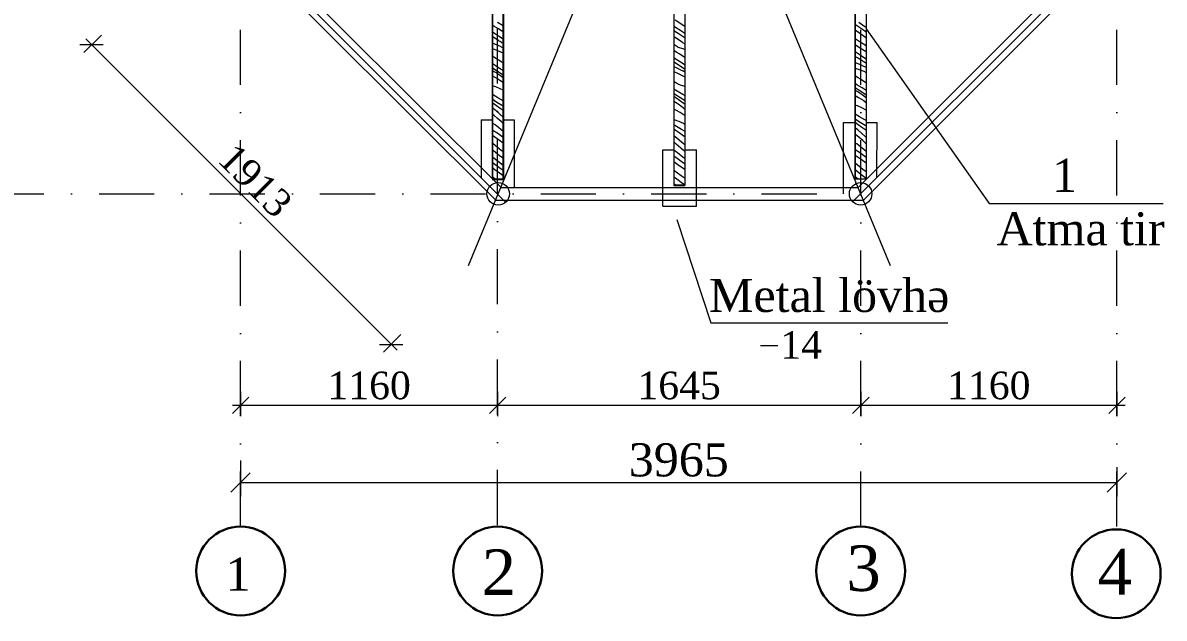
# Model space of a CAD drawing. Header units: millimetres. Extents: x 873544 to 1143527, y -837564 to -766512.
# Drawn here: x 968922 to 979261, y -781802 to -776410 of the extents above; entities that cross this region are included whole.
import ezdxf

# ---------------------------------------------------------------- set-up
doc = ezdxf.new("R2010")
doc.units = ezdxf.units.MM
for name, pattern in [('CENTER', [50.8, 31.75, -6.35, 6.35, -6.35]), ('DASHDOT', [1, 0.5, -0.25, 0, -0.25]), ('Штрихпунктирная', [6702.777624, 3527.777672, -1763.888836, 0, -1411.111116])]:
    doc.linetypes.add(name, pattern=pattern)
for name, color, linetype, lineweight in [('2D-чертеж - Общий_Ном_пера__121', 255, 'Continuous', 0), ('Dam konstruksiyası', 7, 'Continuous', 13), ('Daxili olcu', 7, 'Continuous', 13), ('Him oxu', 7, 'CENTER', 13), ('Him oxunun dairəsi', 240, 'Continuous', 30), ('Him oxunun yazisi', 7, 'Continuous', 5), ('Qeyd xətti', 7, 'Continuous', 9), ('Talvar sutun', 1, 'Continuous', 9), ('Xarici razm.', 10, 'Continuous', 9), ('Xarici razm.-1', 7, 'Continuous', 9), ('Yazı-1', 7, 'Continuous', 15)]:
    doc.layers.add(name, color=color, linetype=linetype, lineweight=lineweight)
doc.layers.add('2D-чертеж - Общий_Ном_пера__82', color=253, linetype='Continuous', lineweight=20, true_color=0xaaaaaa)
doc.styles.add('Segoe UI Light-07', font='segoeuil_0.ttf', dxfattribs={"width": 0.65})
doc.styles.add('Times New  Roman', font='times.ttf')
doc.styles.add('Times New Roman', font='times.ttf', dxfattribs={"height": 300})
doc.dimstyles.new('Aec_Arch_M', dxfattribs={"dimscale": 100, "dimtxt": 2, "dimasz": 1.75, "dimexe": 1.25, "dimexo": 0, "dimgap": 0.5, "dimtad": 1, "dimdec": 0, "dimdsep": 46, "dimtxsty": 'Segoe UI Light-07', "dimblk": 'OBLIQUE', "dimcen": 2.5, "dimclrd": 256, "dimclre": 256, "dimclrt": 256, "dimadec": 0, "dimazin": 0, "dimtfac": 1, "dimtdec": 0, "dimtmove": 0, "dimatfit": 3, "dimldrblk": 'ARCHTICK', "dimfxl": 1, "dimlwd": -1, "dimlwe": -1, "dimarcsym": 0})

# ---------------------------------------------------------------- blocks, each defined once
blk = doc.blocks.new('*X30')
at = {"layer": '2D-чертеж - Общий_Ном_пера__82', "linetype": 'Continuous'}
for p, q in [((-217969, 20104), (-217985, 20114)), ((-217928, 20079), (-217969, 20104)), ((-217885, 20107), (-217935, 20138)), ((-217887, 20054), (-217928, 20079)), ((-217983, 20050), (-217985, 20051)), ((-217952, 19989), (-217985, 20011)), ((-217985, 19954), (-217964, 19945)), ((-217974, 20044), (-217983, 20050)), ((-217964, 20038), (-217974, 20044)), ((-217955, 20032), (-217964, 20038)), ((-217946, 20026), (-217955, 20032)), ((-217944, 19984), (-217952, 19989)), ((-217936, 20020), (-217946, 20026)), ((-217936, 19979), (-217944, 19984)), ((-217927, 20014), (-217936, 20020)), ((-217928, 19974), (-217936, 19979)), ((-217920, 19969), (-217928, 19974)), ((-217885, 19986), (-217927, 20014)), ((-217912, 19964), (-217920, 19969)), ((-217904, 19959), (-217912, 19964)), ((-217896, 19954), (-217904, 19959)), ((-217888, 19949), (-217896, 19954)), ((-217885, 20053), (-217887, 20054)), ((-217985, 19902), (-217981, 19901)), ((-217981, 19901), (-217937, 19885)), ((-217964, 19945), (-217941, 19936)), ((-217941, 19936), (-217919, 19926)), ((-217937, 19885), (-217893, 19867)), ((-217919, 19926), (-217896, 19915)), ((-217896, 19915), (-217885, 19910)), ((-217893, 19867), (-217885, 19863)), ((-217885, 19947), (-217888, 19949)), ((-217970, 19823), (-217985, 19833)), ((-217957, 19747), (-217985, 19765)), ((-217947, 19809), (-217970, 19823)), ((-217908, 19716), (-217957, 19747)), ((-217925, 19795), (-217947, 19809)), ((-217902, 19781), (-217925, 19795)), ((-217885, 19771), (-217902, 19781)), ((-217945, 19699), (-217985, 19726)), ((-217985, 19699), (-217982, 19698)), ((-217985, 19655), (-217981, 19654)), ((-217972, 19693), (-217982, 19698)), ((-217981, 19654), (-217940, 19630)), ((-217962, 19688), (-217972, 19693)), ((-217953, 19683), (-217962, 19688)), ((-217944, 19677), (-217953, 19683)), ((-217886, 19661), (-217945, 19699)), ((-217935, 19672), (-217944, 19677)), ((-217926, 19666), (-217935, 19672)), ((-217917, 19660), (-217926, 19666)), ((-217908, 19653), (-217917, 19660)), ((-217885, 19702), (-217908, 19716)), ((-217885, 19637), (-217908, 19653)), ((-217885, 19660), (-217886, 19661)), ((-217953, 19554), (-217985, 19565)), ((-217912, 19536), (-217953, 19554)), ((-217940, 19630), (-217901, 19605)), ((-217901, 19605), (-217885, 19594)), ((-217983, 19484), (-217985, 19486)), ((-217941, 19414), (-217985, 19442)), ((-217934, 19456), (-217983, 19484)), ((-217885, 19428), (-217934, 19456)), ((-217885, 19523), (-217912, 19536)), ((-217979, 19407), (-217985, 19412)), ((-217980, 19363), (-217985, 19367)), ((-217970, 19355), (-217980, 19363)), ((-217945, 19383), (-217979, 19407)), ((-217960, 19346), (-217970, 19355)), ((-217949, 19336), (-217960, 19346)), ((-217885, 19280), (-217949, 19336)), ((-217911, 19358), (-217945, 19383)), ((-217885, 19379), (-217941, 19414)), ((-217885, 19339), (-217911, 19358)), ((-217970, 19297), (-217985, 19307)), ((-217935, 19269), (-217970, 19297)), ((-217902, 19240), (-217935, 19269)), ((-217885, 19223), (-217902, 19240)), ((-217978, 19221), (-217985, 19225)), ((-217934, 19133), (-217985, 19163)), ((-217959, 19210), (-217978, 19221)), ((-217942, 19197), (-217959, 19210)), ((-217925, 19184), (-217942, 19197)), ((-217885, 19096), (-217934, 19133)), ((-217909, 19170), (-217925, 19184)), ((-217885, 19151), (-217909, 19170)), ((-217982, 19113), (-217985, 19115)), ((-217977, 19039), (-217985, 19046)), ((-217918, 19067), (-217982, 19113)), ((-217902, 18979), (-217977, 19039)), ((-217885, 19044), (-217918, 19067)), ((-217977, 18979), (-217985, 18987)), ((-217978, 18915), (-217985, 18920)), ((-217954, 18961), (-217977, 18979)), ((-217932, 18943), (-217954, 18961)), ((-217909, 18925), (-217932, 18943)), ((-217886, 18907), (-217909, 18925)), ((-217885, 18966), (-217902, 18979)), ((-217984, 18869), (-217985, 18869)), ((-217962, 18803), (-217985, 18820)), ((-217923, 18824), (-217984, 18869)), ((-217926, 18874), (-217978, 18915)), ((-217885, 18843), (-217926, 18874)), ((-217885, 18797), (-217923, 18824)), ((-217885, 18906), (-217886, 18907)), ((-217960, 18721), (-217985, 18739)), ((-217898, 18758), (-217962, 18803)), ((-217885, 18748), (-217898, 18758))]:
    blk.add_line(p, q, dxfattribs=at)
blk = doc.blocks.new('Штриховка_11')
at = {"layer": '2D-чертеж - Общий_Ном_пера__121', "linetype": 'Continuous'}
for p, q in [((-217985, 26392), (-217985, 18721)), ((-217885, 18721), (-217885, 26392)), ((-217985, 18721), (-217885, 18721))]:
    blk.add_line(p, q, dxfattribs=at)
at = {"layer": '2D-чертеж - Общий_Ном_пера__82', "linetype": 'Continuous'}
blk.add_blockref('*X30', (0, 0), dxfattribs=at)
blk = doc.blocks.new('*X34')
at = {"layer": '2D-чертеж - Общий_Ном_пера__82', "linetype": 'Continuous'}
for p, q in [((-214694, 20116), (-214697, 20117)), ((-214666, 20046), (-214697, 20067)), ((-214631, 20073), (-214694, 20116)), ((-214608, 20099), (-214662, 20137)), ((-214597, 20050), (-214631, 20073)), ((-214597, 20092), (-214608, 20099)), ((-214659, 19965), (-214697, 19990)), ((-214602, 20000), (-214666, 20046)), ((-214597, 19926), (-214659, 19965)), ((-214597, 19996), (-214602, 20000)), ((-214693, 19932), (-214697, 19934)), ((-214688, 19866), (-214697, 19871)), ((-214652, 19906), (-214693, 19932)), ((-214679, 19860), (-214688, 19866)), ((-214670, 19854), (-214679, 19860)), ((-214660, 19848), (-214670, 19854)), ((-214611, 19882), (-214652, 19906)), ((-214597, 19873), (-214611, 19882)), ((-214676, 19817), (-214697, 19830)), ((-214697, 19777), (-214688, 19773)), ((-214688, 19773), (-214665, 19763)), ((-214668, 19812), (-214676, 19817)), ((-214660, 19807), (-214668, 19812)), ((-214665, 19763), (-214643, 19753)), ((-214651, 19842), (-214660, 19848)), ((-214652, 19802), (-214660, 19807)), ((-214644, 19797), (-214652, 19802)), ((-214604, 19809), (-214651, 19842)), ((-214636, 19792), (-214644, 19797)), ((-214643, 19753), (-214620, 19743)), ((-214628, 19787), (-214636, 19792)), ((-214620, 19782), (-214628, 19787)), ((-214612, 19777), (-214620, 19782)), ((-214597, 19766), (-214612, 19777)), ((-214597, 19805), (-214604, 19809)), ((-214697, 19725), (-214661, 19713)), ((-214694, 19651), (-214697, 19653)), ((-214671, 19637), (-214694, 19651)), ((-214661, 19713), (-214617, 19695)), ((-214620, 19743), (-214598, 19732)), ((-214617, 19695), (-214597, 19685)), ((-214598, 19732), (-214597, 19731)), ((-214681, 19574), (-214697, 19585)), ((-214669, 19527), (-214697, 19545)), ((-214632, 19544), (-214681, 19574)), ((-214649, 19623), (-214671, 19637)), ((-214626, 19609), (-214649, 19623)), ((-214597, 19522), (-214632, 19544)), ((-214603, 19595), (-214626, 19609)), ((-214597, 19591), (-214603, 19595)), ((-214696, 19520), (-214697, 19521)), ((-214697, 19476), (-214665, 19458)), ((-214686, 19515), (-214696, 19520)), ((-214677, 19510), (-214686, 19515)), ((-214668, 19505), (-214677, 19510)), ((-214610, 19489), (-214669, 19527)), ((-214659, 19499), (-214668, 19505)), ((-214665, 19458), (-214625, 19433)), ((-214650, 19493), (-214659, 19499)), ((-214641, 19487), (-214650, 19493)), ((-214632, 19481), (-214641, 19487)), ((-214598, 19456), (-214632, 19481)), ((-214597, 19480), (-214610, 19489)), ((-214597, 19455), (-214598, 19456)), ((-214677, 19381), (-214697, 19388)), ((-214636, 19364), (-214677, 19381)), ((-214597, 19344), (-214636, 19364)), ((-214625, 19433), (-214597, 19413)), ((-214658, 19283), (-214697, 19306)), ((-214665, 19241), (-214697, 19261)), ((-214669, 19210), (-214697, 19230)), ((-214605, 19205), (-214665, 19241)), ((-214608, 19255), (-214658, 19283)), ((-214597, 19251), (-214608, 19255)), ((-214694, 19182), (-214697, 19184)), ((-214694, 19124), (-214697, 19126)), ((-214684, 19173), (-214694, 19182)), ((-214673, 19164), (-214684, 19173)), ((-214602, 19101), (-214673, 19164)), ((-214635, 19186), (-214669, 19210)), ((-214601, 19161), (-214635, 19186)), ((-214597, 19199), (-214605, 19205)), ((-214597, 19158), (-214601, 19161)), ((-214683, 19037), (-214697, 19045)), ((-214659, 19097), (-214694, 19124)), ((-214666, 19025), (-214683, 19037)), ((-214649, 19012), (-214666, 19025)), ((-214626, 19068), (-214659, 19097)), ((-214597, 19038), (-214626, 19068)), ((-214597, 19097), (-214602, 19101)), ((-214658, 18960), (-214697, 18983)), ((-214642, 18895), (-214697, 18934)), ((-214597, 18914), (-214658, 18960)), ((-214633, 18998), (-214649, 19012)), ((-214597, 18968), (-214633, 18998)), ((-214626, 18807), (-214697, 18863)), ((-214597, 18862), (-214642, 18895)), ((-214597, 18914), (-214597, 18914)), ((-214678, 18789), (-214697, 18804)), ((-214670, 18717), (-214697, 18738)), ((-214656, 18770), (-214678, 18789)), ((-214633, 18752), (-214656, 18770)), ((-214610, 18734), (-214633, 18752)), ((-214597, 18784), (-214626, 18807)), ((-214597, 18724), (-214610, 18734))]:
    blk.add_line(p, q, dxfattribs=at)
blk = doc.blocks.new('Штриховка_13')
at = {"layer": '2D-чертеж - Общий_Ном_пера__121', "linetype": 'Continuous'}
for p, q in [((-214697, 18717), (-214697, 26388)), ((-214597, 26388), (-214597, 18717)), ((-214597, 18717), (-214697, 18717))]:
    blk.add_line(p, q, dxfattribs=at)
at = {"layer": '2D-чертеж - Общий_Ном_пера__82', "linetype": 'Continuous'}
blk.add_blockref('*X34', (0, 0), dxfattribs=at)
blk = doc.blocks.new('*X36')
at = {"layer": '2D-чертеж - Общий_Ном_пера__82', "linetype": 'Continuous'}
for p, q in [((-216332, 20099), (-216338, 20103)), ((-216291, 20031), (-216338, 20062)), ((-216277, 20062), (-216332, 20099)), ((-216286, 20130), (-216326, 20157)), ((-216245, 20104), (-216286, 20130)), ((-216268, 20056), (-216277, 20062)), ((-216238, 20100), (-216245, 20104)), ((-216326, 20000), (-216338, 20008)), ((-216262, 19955), (-216326, 20000)), ((-216238, 19996), (-216291, 20031)), ((-216259, 20050), (-216268, 20056)), ((-216262, 19955), (-216239, 19945)), ((-216249, 20044), (-216259, 20050)), ((-216240, 20038), (-216249, 20044)), ((-216238, 20037), (-216240, 20038)), ((-216302, 19915), (-216338, 19937)), ((-216335, 19882), (-216338, 19884)), ((-216313, 19867), (-216335, 19882)), ((-216290, 19852), (-216313, 19867)), ((-216302, 19915), (-216257, 19901)), ((-216268, 19838), (-216290, 19852)), ((-216257, 19901), (-216238, 19894)), ((-216239, 19945), (-216238, 19945)), ((-216328, 19809), (-216338, 19816)), ((-216337, 19777), (-216338, 19778)), ((-216279, 19738), (-216337, 19777)), ((-216280, 19778), (-216328, 19809)), ((-216238, 19750), (-216280, 19778)), ((-216246, 19823), (-216268, 19838)), ((-216238, 19819), (-216246, 19823)), ((-216338, 19740), (-216323, 19732)), ((-216338, 19693), (-216299, 19675)), ((-216323, 19732), (-216301, 19721)), ((-216301, 19721), (-216279, 19709)), ((-216299, 19675), (-216257, 19654)), ((-216238, 19711), (-216279, 19738)), ((-216279, 19709), (-216257, 19698)), ((-216248, 19693), (-216257, 19698)), ((-216257, 19654), (-216238, 19643)), ((-216238, 19688), (-216248, 19693)), ((-216238, 19688), (-216238, 19688)), ((-216327, 19595), (-216338, 19602)), ((-216321, 19591), (-216327, 19595)), ((-216314, 19587), (-216321, 19591)), ((-216307, 19583), (-216314, 19587)), ((-216300, 19580), (-216307, 19583)), ((-216293, 19576), (-216300, 19580)), ((-216285, 19573), (-216293, 19576)), ((-216278, 19571), (-216285, 19573)), ((-216270, 19568), (-216278, 19571)), ((-216238, 19557), (-216270, 19568)), ((-216308, 19514), (-216338, 19532)), ((-216334, 19489), (-216338, 19491)), ((-216322, 19456), (-216338, 19468)), ((-216276, 19451), (-216334, 19489)), ((-216289, 19432), (-216322, 19456)), ((-216259, 19484), (-216308, 19514)), ((-216238, 19427), (-216276, 19451)), ((-216238, 19472), (-216259, 19484)), ((-216338, 19425), (-216310, 19406)), ((-216321, 19344), (-216338, 19353)), ((-216282, 19321), (-216321, 19344)), ((-216299, 19398), (-216310, 19406)), ((-216288, 19389), (-216299, 19398)), ((-216255, 19407), (-216289, 19432)), ((-216278, 19381), (-216288, 19389)), ((-216267, 19372), (-216278, 19381)), ((-216256, 19363), (-216267, 19372)), ((-216246, 19355), (-216256, 19363)), ((-216238, 19395), (-216255, 19407)), ((-216238, 19348), (-216246, 19355)), ((-216332, 19255), (-216338, 19258)), ((-216312, 19248), (-216332, 19255)), ((-216292, 19240), (-216312, 19248)), ((-216272, 19231), (-216292, 19240)), ((-216246, 19297), (-216282, 19321)), ((-216253, 19221), (-216272, 19231)), ((-216238, 19291), (-216246, 19297)), ((-216330, 19205), (-216338, 19210)), ((-216326, 19161), (-216338, 19170)), ((-216270, 19168), (-216330, 19205)), ((-216292, 19137), (-216326, 19161)), ((-216258, 19113), (-216292, 19137)), ((-216238, 19150), (-216270, 19168)), ((-216238, 19211), (-216253, 19221)), ((-216326, 19101), (-216338, 19111)), ((-216319, 19036), (-216338, 19056)), ((-216253, 19039), (-216326, 19101)), ((-216297, 19017), (-216319, 19036)), ((-216238, 19099), (-216258, 19113)), ((-216238, 19028), (-216253, 19039)), ((-216306, 18956), (-216338, 18982)), ((-216321, 18914), (-216338, 18927)), ((-216254, 18915), (-216306, 18956)), ((-216275, 18998), (-216297, 19017)), ((-216252, 18979), (-216275, 18998)), ((-216238, 18968), (-216252, 18979)), ((-216302, 18849), (-216338, 18875)), ((-216260, 18869), (-216321, 18914)), ((-216238, 18803), (-216302, 18849)), ((-216238, 18853), (-216260, 18869)), ((-216238, 18902), (-216254, 18915)), ((-216274, 18749), (-216338, 18798)), ((-216334, 18734), (-216338, 18737)), ((-216311, 18717), (-216334, 18734)), ((-216272, 18688), (-216311, 18717)), ((-216238, 18723), (-216274, 18749)), ((-216328, 18667), (-216338, 18675)), ((-216243, 18667), (-216272, 18688))]:
    blk.add_line(p, q, dxfattribs=at)
blk = doc.blocks.new('Штриховка_14')
at = {"layer": '2D-чертеж - Общий_Ном_пера__121', "linetype": 'Continuous'}
for p, q in [((-216338, 26462), (-216338, 18667)), ((-216238, 18667), (-216238, 26462)), ((-216338, 18667), (-216238, 18667))]:
    blk.add_line(p, q, dxfattribs=at)
at = {"layer": '2D-чертеж - Общий_Ном_пера__82', "linetype": 'Continuous'}
blk.add_blockref('*X36', (0, 0), dxfattribs=at)
blk = doc.blocks.new('_Oblique')
at = {"color": 0, "linetype": 'ByBlock', "lineweight": -2}
blk.add_line((-0.5, -0.5), (0.5, 0.5), dxfattribs=at)
blk = doc.blocks.new('*D270')
at = {"layer": 'Defpoints', "color": 0, "transparency": 16777216}
for p in [(970249, -775904), (972945, -778636), (972259, -779322)]:
    blk.add_point(p, dxfattribs=at)
at = {"layer": 'Xarici razm.-1', "transparency": 16777216}
for p, q in [((969634, -776520), (969475, -776679)), ((969492, -776555), (972312, -779375)), ((972347, -779233), (972188, -779392))]:
    blk.add_line(p, q, dxfattribs=at)
at = {"layer": 'Xarici razm.-1', "transparency": 16777216, "xscale": 150, "yscale": 150, "zscale": 150}
for p, rotation in [((969545, -776608), 135), ((972259, -779322), 315)]:
    blk.add_blockref('_Oblique', p, dxfattribs=dict(at, rotation=rotation))
at = {"layer": 'Xarici razm.-1', "transparency": 16777216, "insert": (971028, -777839), "char_height": 250, "attachment_point": 5, "rotation": 315, "style": 'Times New  Roman'}
blk.add_mtext('1913', dxfattribs=at)
blk = doc.blocks.new('_ArchTick')
at = {"color": 0, "linetype": 'ByBlock', "const_width": 0.15}
blk.add_lwpolyline([(-0.5, -0.5), (0.5, 0.5)], dxfattribs=at)
blk = doc.blocks.new('*D271')
at = {"layer": 'Defpoints', "color": 0, "transparency": 16777216}
for p in [(970895, -780373), (978833, -780435), (978833, -780574)]:
    blk.add_point(p, dxfattribs=at)
at = {"layer": 'Xarici razm.', "transparency": 16777216}
for p, q in [((970895, -780373), (970895, -780699)), ((978833, -780435), (978833, -780699)), ((970895, -780574), (978833, -780574))]:
    blk.add_line(p, q, dxfattribs=at)
at = {"layer": 'Xarici razm.', "transparency": 16777216, "xscale": 175, "yscale": 175, "zscale": 175, "rotation": 180}
blk.add_blockref('_Oblique', (970895, -780574), dxfattribs=at)
at = {"layer": 'Xarici razm.', "transparency": 16777216, "xscale": 175, "yscale": 175, "zscale": 175}
blk.add_blockref('_Oblique', (978833, -780574), dxfattribs=at)
at = {"layer": 'Xarici razm.', "color": 10, "transparency": 16777216, "insert": (974864, -780370), "char_height": 300, "attachment_point": 5, "style": 'Times New  Roman'}
blk.add_mtext('3965', dxfattribs=at)
blk = doc.blocks.new('*D272')
at = {"layer": 'Defpoints', "color": 0, "transparency": 16777216}
for p in [(970895, -779532), (973223, -779675), (973223, -779874)]:
    blk.add_point(p, dxfattribs=at)
at = {"layer": 'Xarici razm.-1', "transparency": 16777216}
for p, q in [((970895, -779749), (970895, -779974)), ((973223, -779749), (973223, -779974)), ((970820, -779874), (973298, -779874))]:
    blk.add_line(p, q, dxfattribs=at)
at = {"layer": 'Xarici razm.-1', "transparency": 16777216, "xscale": 150, "yscale": 150, "zscale": 150, "rotation": 180}
blk.add_blockref('_Oblique', (970895, -779874), dxfattribs=at)
at = {"layer": 'Xarici razm.-1', "transparency": 16777216, "xscale": 150, "yscale": 150, "zscale": 150}
blk.add_blockref('_Oblique', (973223, -779874), dxfattribs=at)
at = {"layer": 'Xarici razm.-1', "transparency": 16777216, "insert": (972059, -779696), "char_height": 250, "attachment_point": 5, "style": 'Times New  Roman'}
blk.add_mtext('1160', dxfattribs=at)
blk = doc.blocks.new('*D273')
at = {"layer": 'Defpoints', "color": 0, "transparency": 16777216}
for p in [(973223, -779675), (976512, -779717), (976512, -779874)]:
    blk.add_point(p, dxfattribs=at)
at = {"layer": 'Xarici razm.-1', "transparency": 16777216}
for p, q in [((973223, -779749), (973223, -779974)), ((976512, -779749), (976512, -779974)), ((973148, -779874), (976587, -779874))]:
    blk.add_line(p, q, dxfattribs=at)
at = {"layer": 'Xarici razm.-1', "transparency": 16777216, "xscale": 150, "yscale": 150, "zscale": 150, "rotation": 180}
blk.add_blockref('_Oblique', (973223, -779874), dxfattribs=at)
at = {"layer": 'Xarici razm.-1', "transparency": 16777216, "xscale": 150, "yscale": 150, "zscale": 150}
blk.add_blockref('_Oblique', (976512, -779874), dxfattribs=at)
at = {"layer": 'Xarici razm.-1', "transparency": 16777216, "insert": (974867, -779696), "char_height": 250, "attachment_point": 5, "style": 'Times New  Roman'}
blk.add_mtext('1645', dxfattribs=at)
blk = doc.blocks.new('*D274')
at = {"layer": 'Defpoints', "color": 0, "transparency": 16777216}
for p in [(978833, -779532), (976512, -779717), (978833, -779874)]:
    blk.add_point(p, dxfattribs=at)
at = {"layer": 'Xarici razm.-1', "transparency": 16777216}
for p, q in [((976512, -779749), (976512, -779974)), ((978833, -779749), (978833, -779974)), ((976437, -779874), (978908, -779874))]:
    blk.add_line(p, q, dxfattribs=at)
at = {"layer": 'Xarici razm.-1', "transparency": 16777216, "xscale": 150, "yscale": 150, "zscale": 150, "rotation": 180}
blk.add_blockref('_Oblique', (976512, -779874), dxfattribs=at)
at = {"layer": 'Xarici razm.-1', "transparency": 16777216, "xscale": 150, "yscale": 150, "zscale": 150}
blk.add_blockref('_Oblique', (978833, -779874), dxfattribs=at)
at = {"layer": 'Xarici razm.-1', "transparency": 16777216, "insert": (977672, -779696), "char_height": 250, "attachment_point": 5, "style": 'Times New  Roman'}
blk.add_mtext('1160', dxfattribs=at)
blk = doc.blocks.new('*D280')
at = {"layer": 'Daxili olcu', "transparency": 16777216}
for p, q in [((971584, -775118), (971584, -774868)), ((973223, -775118), (973223, -774868)), ((971584, -774993), (973223, -774993))]:
    blk.add_line(p, q, dxfattribs=at)
at = {"layer": 'Defpoints', "color": 0, "transparency": 16777216}
for p in [(973223, -774993), (971584, -776153), (973223, -776620)]:
    blk.add_point(p, dxfattribs=at)
at = {"layer": 'Daxili olcu', "transparency": 16777216, "xscale": 150, "yscale": 150, "zscale": 150, "rotation": 180}
blk.add_blockref('_Oblique', (971584, -774993), dxfattribs=at)
at = {"layer": 'Daxili olcu', "transparency": 16777216, "xscale": 150, "yscale": 150, "zscale": 150}
blk.add_blockref('_Oblique', (973223, -774993), dxfattribs=at)
at = {"layer": 'Daxili olcu', "transparency": 16777216, "insert": (972404, -774841), "char_height": 200, "attachment_point": 5, "style": 'Times New  Roman'}
blk.add_mtext('822', dxfattribs=at)
blk = doc.blocks.new('*D281')
at = {"layer": 'Daxili olcu', "transparency": 16777216}
for p, q in [((973223, -775118), (973223, -774868)), ((974865, -775118), (974865, -774868)), ((973223, -774993), (974865, -774993))]:
    blk.add_line(p, q, dxfattribs=at)
at = {"layer": 'Defpoints', "color": 0, "transparency": 16777216}
for p in [(974865, -774993), (973223, -776620), (974865, -777900)]:
    blk.add_point(p, dxfattribs=at)
at = {"layer": 'Daxili olcu', "transparency": 16777216, "xscale": 150, "yscale": 150, "zscale": 150, "rotation": 180}
blk.add_blockref('_Oblique', (973223, -774993), dxfattribs=at)
at = {"layer": 'Daxili olcu', "transparency": 16777216, "xscale": 150, "yscale": 150, "zscale": 150}
blk.add_blockref('_Oblique', (974865, -774993), dxfattribs=at)
at = {"layer": 'Daxili olcu', "transparency": 16777216, "insert": (974044, -774841), "char_height": 200, "attachment_point": 5, "style": 'Times New  Roman'}
blk.add_mtext('822', dxfattribs=at)
blk = doc.blocks.new('*D282')
at = {"layer": 'Daxili olcu', "transparency": 16777216}
for p, q in [((974865, -775118), (974865, -774868)), ((976512, -775118), (976512, -774868)), ((974865, -774993), (976512, -774993))]:
    blk.add_line(p, q, dxfattribs=at)
at = {"layer": 'Defpoints', "color": 0, "transparency": 16777216}
for p in [(976512, -774993), (976512, -775355), (974865, -777900)]:
    blk.add_point(p, dxfattribs=at)
at = {"layer": 'Daxili olcu', "transparency": 16777216, "xscale": 150, "yscale": 150, "zscale": 150, "rotation": 180}
blk.add_blockref('_Oblique', (974865, -774993), dxfattribs=at)
at = {"layer": 'Daxili olcu', "transparency": 16777216, "xscale": 150, "yscale": 150, "zscale": 150}
blk.add_blockref('_Oblique', (976512, -774993), dxfattribs=at)
at = {"layer": 'Daxili olcu', "transparency": 16777216, "insert": (975688, -774841), "char_height": 200, "attachment_point": 5, "style": 'Times New  Roman'}
blk.add_mtext('822', dxfattribs=at)

msp = doc.modelspace()

# ---------------------------------------------------------------- linework, layer by layer
at = {"linetype": 'Continuous', "lineweight": 9}
for p, q in [((974820.3, -770097), (974820.3, -777883.5)), ((974920.2, -770097), (974920.2, -777883.5)), ((973175.4, -770147.9), (973175.4, -777833.1)), ((973275.3, -770151), (973275.3, -777829.5)), ((976461.7, -770152.2), (976461.7, -777823.3)), ((976561.6, -770152.4), (976561.6, -777826.5)), ((973075.4, -777288.7), (973075.1, -777814.8)), ((973075.4, -777288.7), (973175.4, -777288.7)), ((973273.1, -777288.7), (973373.1, -777288.7)), ((973373.1, -777288.7), (973373.1, -777900.2)), ((976357.1, -777958.2), (976357.1, -777313.2)), ((976357.1, -777313.5), (976461.7, -777313.5)), ((976561.6, -777313.5), (976660.5, -777313.5)), ((976659.3, -777809.9), (976660.5, -777313.5)), ((974720.4, -778070.8), (974720.4, -777560.6)), ((974720.4, -777560.6), (974820.3, -777560.6)), ((974920.2, -777560.6), (975023.7, -777560.6)), ((975023.7, -778070.8), (975023.7, -777560.6)), ((973173.2, -777829.5), (973273.1, -777829.5)), ((976456.2, -777823.3), (976556, -777823.3)), ((974820.3, -777884.6), (974920.2, -777884.6)), ((974720.4, -778070.8), (975023.7, -778070.8)), ((975603, -779331.2), (975760.1, -779331.2))]:
    msp.add_line(p, q, dxfattribs=at)
at = {"linetype": 'Штрихпунктирная', "lineweight": 9}
for p, q in [((978907.4, -775561.9), (976434.5, -778034.8)), ((970896.4, -775636.2), (973296.5, -778036.3))]:
    msp.add_line(p, q, dxfattribs=at)
at = {"layer": 'Dam konstruksiyası', "lineweight": 9}
for points in [[(976782.1, -769371.4), (972955.3, -778610.2)], [(976782.1, -778610.2), (972955.3, -769371.4)], [(976535.8, -778015.5), (978887.3, -775664), (978886.1, -772336.1), (976537, -769979.2), (973207, -769979.2), (970848.8, -772337.4), (970848.8, -775663.8), (973208, -778016.1), (976535.8, -778015.5)]]:
    msp.add_lwpolyline(points, dxfattribs=at)
msp.add_lwpolyline([(976488.1, -777900.5), (978772.3, -775616.4), (978771.2, -772383.6), (976489.2, -770094.2), (973254.6, -770094.2), (970963.8, -772385.1), (970963.8, -775616.1), (973255.5, -777901.1)], close=True, dxfattribs=at)
at = {"layer": 'Him oxu', "color": 7, "linetype": 'DASHDOT', "ltscale": 1000}
for p, q in [((976511.6, -780972.6), (976511.6, -768891.8)), ((973223.2, -780959.7), (973223.2, -768986.7)), ((970895.3, -780972.6), (970895.3, -772250.1)), ((978832.8, -780972.6), (978832.8, -772247.8)), ((967613.2, -777958.2), (976592.2, -777958.2))]:
    msp.add_line(p, q, dxfattribs=at)
at = {"layer": 'Him oxunun dairəsi'}
for centre in [(970895.3, -781374.8), (973223.2, -781374.8), (976511.6, -781374.8), (978826.6, -781400.1)]:
    msp.add_circle(centre, 402.2, dxfattribs=at)
at = {"layer": 'Qeyd xətti', "linetype": 'Continuous', "lineweight": 9}
for points in [[(976561.6, -776464.9), (977675.1, -778045.5), (979251.8, -778045.5)], [(974846, -778191.2), (975153.8, -779128.3), (977299.8, -779128.3)]]:
    msp.add_lwpolyline(points, dxfattribs=at)
at = {"layer": 'Talvar sutun', "color": 0, "lineweight": 9}
for centre in [(973227.3, -777958.2), (976511.1, -777958.2)]:
    msp.add_circle(centre, 102, dxfattribs=at)

# ---------------------------------------------------------------- block references
at = {"linetype": 'Continuous'}
for name in ['Штриховка_14', 'Штриховка_11', 'Штриховка_13']:
    msp.add_blockref(name, (1191158.3, -796544), dxfattribs=at)

# ---------------------------------------------------------------- texts
at = {"linetype": 'Continuous', "lineweight": 9, "style": 'Times New  Roman'}
for s, insert, char_height, attachment_point in [('1', (978245.3, -777640.9), 300, 1), ('14', (975783.6, -779327.1), 250, 4)]:
    msp.add_mtext(s, dxfattribs=dict(at, insert=insert, char_height=char_height, attachment_point=attachment_point))
at = {"layer": 'Him oxunun yazisi', "linetype": 'Continuous', "lineweight": 15, "attachment_point": 5}
for s, insert, char_height, style in [('3', (976538, -781352.2), 412.5, 'Times New  Roman'), ('1', (970872.6, -781403.8), 300, 'Times New Roman'), ('2', (973234.2, -781385.5), 412.5, 'Times New  Roman'), ('4', (978813.1, -781381.6), 412.5, 'Times New  Roman')]:
    msp.add_mtext(s, dxfattribs=dict(at, insert=insert, char_height=char_height, style=style))
at = {"layer": 'Yazı-1', "lineweight": 9, "char_height": 300, "attachment_point": 5, "style": 'Times New  Roman'}
for s, insert in [('{\\fTimes New Roman|b0|i0|c238|p18;Atma tir}', (978503.3, -778277.4)), ('{\\fTimes New Roman|b0|i0|c238|p18;Metal lövhə}', (976226, -778881))]:
    msp.add_mtext(s, dxfattribs=dict(at, insert=insert))

# ---------------------------------------------------------------- dimensions: what is measured, and where the dimension line sits
at = {"layer": 'Daxili olcu'}
for base, p1, p2, picture, middle in [((973223.2, -774992.9), (971584, -776153), (973223.2, -776619.9), '*D280', (972403.6, -774841.2)), ((974865.3, -774992.9), (973223.2, -776619.9), (974865.3, -777900.2), '*D281', (974044.2, -774841.2)), ((976511.6, -774992.9), (974865.3, -777900.2), (976511.6, -775354.7), '*D282', (975688.4, -774841.2))]:
    dim = msp.add_linear_dim(base=base, p1=p1, p2=p2, text='822', dimstyle='Aec_Arch_M', override={"dimscale": 1, "dimtxt": 200, "dimasz": 150, "dimexe": 125, "dimgap": 50, "dimtxsty": 'Times New  Roman', "dimtmove": 1, "dimfxl": 125, "dimfxlon": 1}, dxfattribs=at)
    dim.commit()
    dim.dimension.update_dxf_attribs({"geometry": picture, "text_midpoint": middle})
at = {"layer": 'Xarici razm.'}
dim = msp.add_linear_dim(base=(978832.8, -780573.5), p1=(970895.3, -780373.3), p2=(978832.8, -780435.3), text='3965', dimstyle='Aec_Arch_M', override={"dimtxt": 3, "dimtxsty": 'Times New  Roman', "dimclrt": 10}, dxfattribs=at)
dim.commit()
dim.dimension.update_dxf_attribs({"geometry": '*D271', "text_midpoint": (974864.1, -780370.5)})
at = {"layer": 'Xarici razm.-1'}
dim = msp.add_linear_dim(base=(972258.9, -779321.7), p1=(970249.3, -775904.2), p2=(972944.6, -778636), angle=315, text='1913', dimstyle='Aec_Arch_M', override={"dimscale": 1, "dimtxt": 250, "dimasz": 150, "dimexe": 100, "dimgap": 50, "dimtxsty": 'Times New  Roman', "dimdle": 75, "dimtmove": 1, "dimfxl": 125, "dimfxlon": 1}, dxfattribs=at)
dim.commit()
dim.dimension.update_dxf_attribs({"geometry": '*D270', "text_midpoint": (971027.6, -777839.4)})
for base, p1, p2, text, picture, middle in [((973223.2, -779873.5), (970895.3, -779532.4), (973223.2, -779674.5), '1160', '*D272', (972059.2, -779696.4)), ((976511.6, -779873.5), (973223.2, -779674.5), (976511.6, -779717.2), '1645', '*D273', (974867.4, -779696.4)), ((978832.8, -779873.5), (976511.6, -779717.2), (978832.8, -779532.4), '1160', '*D274', (977672.2, -779696.4))]:
    dim = msp.add_linear_dim(base=base, p1=p1, p2=p2, text=text, dimstyle='Aec_Arch_M', override={"dimscale": 1, "dimtxt": 250, "dimasz": 150, "dimexe": 100, "dimgap": 50, "dimtxsty": 'Times New  Roman', "dimdle": 75, "dimtmove": 1, "dimfxl": 125, "dimfxlon": 1}, dxfattribs=at)
    dim.commit()
    dim.dimension.update_dxf_attribs({"geometry": picture, "text_midpoint": middle})

doc.saveas('drawing.dxf')
